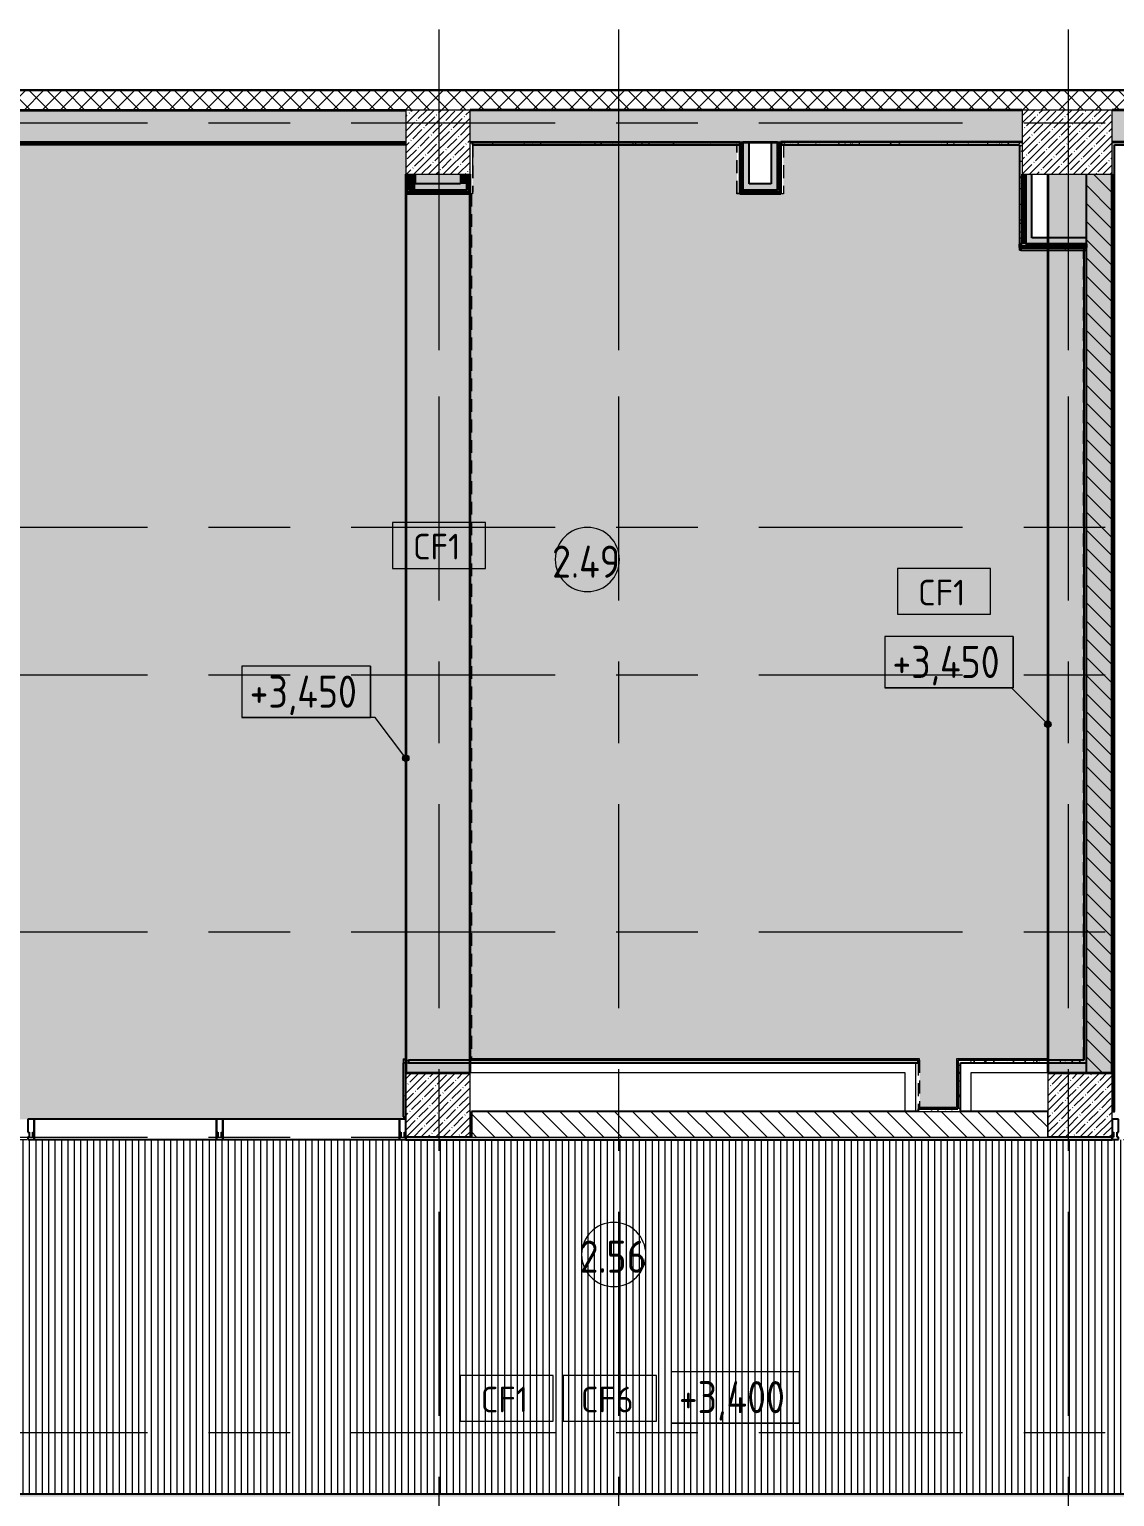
# Model space of a CAD drawing. Header units: millimetres. Extents: x 81663 to 277412, y -8553 to 29000.
# Drawn here: x 102618 to 111071, y 10600 to 22028 of the extents above; entities that cross this region are included whole.
import ezdxf

# ---------------------------------------------------------------- set-up
doc = ezdxf.new("R2010")
doc.units = ezdxf.units.MM
doc.linetypes.add('200_ШТРИХ__ш1_п0_6_', pattern=[160, 100, -60])
doc.linetypes.add('Осевая', pattern=[3175, 635, -476.25, 1587.5, -476.25])
for name, color, linetype, lineweight in [('A-AREA-IDEN', 7, 'Continuous', 9), ('A-CLNG-IDEN', 7, 'Continuous', 9), ('A-DETL-MBND', 7, '200_ШТРИХ__ш1_п0_6_', 9), ('A-DETL-MBND-1', 7, 'Continuous', 9), ('A-FLOR', 7, 'Continuous', 9), ('A-FLOR-1', 7, 'Continuous', 35), ('A-GLAZ-CWMG', 7, 'Continuous', 9), ('A-GLAZ-CWMG-1', 7, 'Continuous', 25), ('A-WALL', 7, 'Continuous', 9), ('G-ANNO-DIMS', 7, 'Continuous', 9), ('I-WALL', 7, 'Continuous', 9), ('S-COLS', 7, 'Continuous', 9), ('Оси', 7, 'Continuous', 9), ('Оси-2', 7, 'Осевая', 9)]:
    doc.layers.add(name, color=color, linetype=linetype, lineweight=lineweight)
for name, color, linetype, lineweight, true_color in [('A-WALL-1', 7, 'Continuous', 35, 0x3c3c3c), ('A-WALL-3', 7, 'Continuous', 25, 0x3c3c3c), ('A-WALL-FNSH-1', 7, 'Continuous', 13, 0x3c3c3c), ('A-WALL-FNSH-2', 7, 'Continuous', 9, 0x3c3c3c)]:
    doc.layers.add(name, color=color, linetype=linetype, lineweight=lineweight, true_color=true_color)
doc.styles.add('GOST Common', font='GOST_Common.ttf', dxfattribs={"width": 0.9, "height": 250})
doc.styles.add('GOST Common_1', font='GOST_Common.ttf', dxfattribs={"height": 200})
pattern_1 = [(45, (0, 0), (-57.024626, 57.024626), []), (45, (57.025, 0), (-57.024626, 57.024626), [100.806, -20.161, 3.353, -16.808])]
pattern_2 = [(135, (0, 0), (-70.71068, -70.71068), [])]
pattern_3 = [(0, (0, 0), (121.92, 30.48), [10.058, -81.382, 10.058, -81.382, -487.68]), (0, (0, 0), (121.92, 30.48), [-182.88, 10.058, -172.822, 10.058, -81.382, -213.36]), (0, (0, 0), (121.92, 30.48), [-457.2, 10.058, -50.902, 10.058, -142.342]), (120, (45.72, 15.24), (-87.356454, 90.345817), [10.058, -81.382, 10.058, -81.382, -487.68]), (120, (45.72, 15.24), (-87.356454, 90.345817), [-182.88, 10.058, -172.822, 10.058, -81.382, -213.36]), (120, (45.72, 15.24), (-87.356454, 90.345817), [-457.2, 10.058, -50.902, 10.058, -142.342]), (240, (60.96, 76.2), (-34.563546, -120.825817), [10.058, -81.382, 10.058, -81.382, -487.68]), (240, (60.96, 76.2), (-34.563546, -120.825817), [-182.88, 10.058, -172.822, 10.058, -81.382, -213.36]), (240, (60.96, 76.2), (-34.563546, -120.825817), [-457.2, 10.058, -50.902, 10.058, -142.342])]
pattern_4 = [(45, (0, 0), (-106.06602, 106.06602), []), (135, (0, 0), (-106.06602, -106.06602), [])]

# ---------------------------------------------------------------- blocks, each defined once
blk = doc.blocks.new('BSC_Колонна _Прямоугольная - 500х500-23282986-План потолков с обозначением видов отделки и геометрии 2 этажа в осях 23-33')
at = {"layer": 'S-COLS'}
h = blk.add_hatch(dxfattribs=at)
h.set_pattern_fill('FP_11', color=256, style=0, pattern_type=2)
h.set_pattern_definition([(45, (-105800, -21150), (-57.024626, 57.024626), []), (45, (-105742.975, -21150), (-57.024626, 57.024626), [100.806, -20.161, 3.353, -16.808])])
h.paths.add_polyline_path([(-250, -250), (250, -250), (250, 250), (-250, 250), (-250, 113)])
for p, q in [((250, 250), (-250, 250)), ((-250, 250), (-250, -250)), ((250, -250), (250, 250)), ((-250, -250), (250, -250))]:
    blk.add_line(p, q, dxfattribs=at)
blk = doc.blocks.new('BSC_Колонна _Прямоугольная - 700х500-V3-План потолков с обозначением видов отделки и геометрии 2 этажа в осях 23-33')
at = {"layer": 'S-COLS'}
h = blk.add_hatch(dxfattribs=at)
h.set_pattern_fill('FP_13', color=256, style=0, pattern_type=2)
h.set_pattern_definition([(45, (-110700, -21150), (-57.024626, 57.024626), []), (45, (-110642.975, -21150), (-57.024626, 57.024626), [100.806, -20.161, 3.353, -16.808])])
h.paths.add_polyline_path([(-350, -250), (350, -250), (350, 250), (-350, 250)])
for p, q in [((350, 250), (-350, 250)), ((-350, 250), (-350, -250)), ((350, -250), (350, 250)), ((-350, -250), (350, -250))]:
    blk.add_line(p, q, dxfattribs=at)
blk = doc.blocks.new('Прямоугольный импост - Импост структурный с накладкой - 160мм Темный-32426886-План потолков с обозначением видов отделки и геометрии 2 этажа в осях 23-33')
at = {"layer": 'A-GLAZ-CWMG-1'}
for p, q in [((105500, 13540), (104125, 13540)), ((104125, 13540), (104125, 13440)), ((105500, 13440), (105500, 13540)), ((104125, 13440), (104125, 13400)), ((104125, 13400), (104125, 13383)), ((104125, 13383), (105500, 13383)), ((105500, 13400), (105500, 13440)), ((105500, 13383), (105500, 13400))]:
    blk.add_line(p, q, dxfattribs=at)
blk = doc.blocks.new('Прямоугольный импост - Импост структурный с накладкой - 160мм Темный-32427021-План потолков с обозначением видов отделки и геометрии 2 этажа в осях 23-33')
at = {"layer": 'A-GLAZ-CWMG-1'}
for p, q in [((104075, 13540), (102655, 13540)), ((102655, 13540), (102655, 13440)), ((104075, 13440), (104075, 13540)), ((102655, 13440), (102655, 13400)), ((102655, 13400), (102655, 13383)), ((102655, 13383), (104075, 13383)), ((104075, 13400), (104075, 13440)), ((104075, 13383), (104075, 13400))]:
    blk.add_line(p, q, dxfattribs=at)
blk = doc.blocks.new('Прямоугольный импост - Импост структурный с накладкой - 160мм Темный-32426407-План потолков с обозначением видов отделки и геометрии 2 этажа в осях 23-33')
at = {"layer": 'A-GLAZ-CWMG-1'}
for p, q in [((-50, 0), (-50, 17)), ((-50, 17), (0, 17)), ((-40, 0), (-50, 0)), ((-40, -40), (-40, 0)), ((0, 0), (-10, 0)), ((-10, 0), (-10, -40)), ((0, 17), (0, 0)), ((-50, -140), (-50, -40)), ((-50, -40), (-40, -40)), ((-10, -40), (0, -40)), ((0, -40), (0, -140)), ((0, -140), (-50, -140))]:
    blk.add_line(p, q, dxfattribs=at)
blk = doc.blocks.new('Прямоугольный импост - Импост структурный с накладкой - 160мм Темный-32426293-План потолков с обозначением видов отделки и геометрии 2 этажа в осях 23-33')
at = {"layer": 'A-GLAZ-CWMG-1'}
for p, q in [((-25, 0), (-25, 17)), ((-25, 17), (25, 17)), ((-15, 0), (-25, 0)), ((-15, -40), (-15, 0)), ((25, 0), (15, 0)), ((15, 0), (15, -40)), ((25, 17), (25, 0)), ((-25, -140), (-25, -40)), ((-25, -40), (-15, -40)), ((15, -40), (25, -40)), ((25, -40), (25, -140)), ((25, -140), (-25, -140))]:
    blk.add_line(p, q, dxfattribs=at)
blk = doc.blocks.new('Прямоугольный импост - Импост структурный с накладкой - 160мм Темный-32428323-План потолков с обозначением видов отделки и геометрии 2 этажа в осях 23-33')
at = {"layer": 'A-GLAZ-CWMG-1'}
for p, q in [((-50, 40), (-50, 140)), ((-50, 140), (0, 140)), ((0, 140), (0, 40)), ((-40, 40), (-50, 40)), ((-50, -17), (-50, 0)), ((-50, 0), (-40, 0)), ((-40, 0), (-40, 40)), ((-10, 40), (-10, 0)), ((0, 40), (-10, 40)), ((-10, 0), (0, 0)), ((0, 0), (0, -17)), ((0, -17), (-50, -17))]:
    blk.add_line(p, q, dxfattribs=at)
blk = doc.blocks.new('Марка_Помещения - Номер-25198446-План потолков с обозначением видов отделки и геометрии 2 этажа в осях 23-33')
at = {"layer": 'A-AREA-IDEN'}
for start, end in [(360, 180), (180, 360)]:
    blk.add_arc((0, 0), 2.5, start, end, dxfattribs=at)
blk = doc.blocks.new('М_потолков - Марка_ Имя типа-25382930-План потолков с обозначением видов отделки и геометрии 2 этажа в осях 23-33')
at = {"layer": 'A-CLNG-IDEN'}
for p, q in [((3.625, 1.984375), (-3.625, 1.984375)), ((-3.625, 1.984375), (-3.625, -1.59375)), ((3.625, -1.59375), (3.625, 1.984375)), ((-3.625, -1.59375), (3.625, -1.59375))]:
    blk.add_line(p, q, dxfattribs=at)
blk = doc.blocks.new('Высотные отметки - 10х4_h_-17668695-План потолков с обозначением видов отделки и геометрии 2 этажа в осях 23-33')
at = {"layer": 'G-ANNO-DIMS'}
for p, q in [((-5, 4), (-5, 0)), ((5, 4), (-5, 4)), ((5, 4), (-5, 4)), ((-5, 4), (-5, 0)), ((5, 4), (5, 0)), ((5, 0), (5, 4)), ((5, 0), (-5, 0)), ((-5, 0), (5, 0))]:
    blk.add_line(p, q, dxfattribs=at)

msp = doc.modelspace()

# ---------------------------------------------------------------- hatches: boundary and pattern name
at = {"layer": 'A-DETL-MBND'}
h = msp.add_hatch(dxfattribs=at)
h.set_pattern_fill('FP_20', color=256, style=0, pattern_type=2)
h.set_pattern_definition([(90, (120019.74, 2935.26), (-50, 3e-15), [])])
h.paths.add_polyline_path([(120776.3, 10621), (121189, 10621), (121189, 12429), (120359, 12429), (120359, 13379), (98721, 13379), (98721, 11736.4), (98756.1, 11605.8), (98721, 11605.7), (98721, 11341), (98984.8, 11341), (98984.7, 11377.4), (99120, 11341), (100830, 11341), (100830, 10621), (118188.1, 10621)])
at = {"layer": 'A-DETL-MBND-1'}
h = msp.add_hatch(color=256, dxfattribs=at)
h.paths.add_polyline_path([(105247.6, 13540), (105550, 13540), (105550, 13557), (105530, 13557), (105530, 13980), (105550, 13980), (105549, 14000), (105530, 14000), (105530, 14011), (105549, 14011), (105550, 21129), (101171, 21129), (101171, 20749), (100820, 20749), (100820, 13920), (101121, 13920), (101121, 13540), (104125, 13540)])
h.paths.add_polyline_path([(109839, 13631), (109839, 14011), (110550, 14011), (110550, 20308), (110330, 20308), (110329, 21129), (108491, 21129), (108490, 20749), (108130, 20749), (108130, 21129), (106070, 21129), (106070, 20749), (106060, 20749), (106060, 14011), (109551, 14011), (109551, 13631), (109833, 13631)])
h = msp.add_hatch(color=256, dxfattribs=at)
h.paths.add_polyline_path([(110830, 14000), (110830, 20308), (110550, 20308), (110550, 14000)])
h.paths.add_polyline_path([(105570, 14000), (106050, 14000), (106050, 20749), (105550, 20749), (105550, 14000), (105557.1, 14000)])
at = {"layer": 'A-FLOR'}
h = msp.add_hatch(dxfattribs=at)
h.set_pattern_fill('FP_1', color=256, style=0, pattern_type=2)
h.set_pattern_definition(pattern_1)
h.paths.add_polyline_path([(98213.3, 11120), (100589, 11120), (100589, 11320), (99040.9, 11320), (98984.8, 11304.9), (98984.7, 11320), (98213.2, 11320), (98213.3, 11304.6), (98155.7, 11320), (97639, 11320), (97639, 11120), (98078, 11120)])
h.paths.add_polyline_path([(115600.4, 13900), (116100.4, 13900), (116100.4, 20900), (115600.4, 20900), (115600.4, 16568.1)])
h.paths.add_polyline_path([(110550, 13900), (111050, 13900), (111050, 20900), (110550, 20900), (110550, 14481.3)])
h.paths.add_polyline_path([(105550, 13900), (106050, 13900), (106050, 20900), (105550, 20900), (105550, 16568.1)])
at = {"layer": 'A-WALL'}
h = msp.add_hatch(dxfattribs=at)
h.set_pattern_fill('FP_2', color=256, style=0, pattern_type=2)
h.set_pattern_definition([(45, (0, 0), (-70.71068, 70.71068), []), (135, (0, 0), (-70.71068, -70.71068), [])])
h.paths.add_polyline_path([(125080, 21400), (125230, 21400), (125230, 21550), (96610, 21550), (96610, 21400), (123364.4, 21400)])
h.paths.add_polyline_path([(93060, 21400), (93310, 21400), (93310, 21550), (93060, 21550)])
at = {"layer": 'G-ANNO-DIMS'}
h = msp.add_hatch(color=256, dxfattribs=at)
edge = h.paths.add_edge_path()
edge.add_arc((110550, 16615.7), 25, 0, 360)
h = msp.add_hatch(color=256, dxfattribs=at)
edge = h.paths.add_edge_path()
edge.add_arc((105549, 16351.6), 25, 0, 360)
at = {"layer": 'I-WALL'}
h = msp.add_hatch(dxfattribs=at)
h.set_pattern_fill('FP_1', color=256, style=0, pattern_type=2)
h.set_pattern_definition(pattern_1)
h.paths.add_polyline_path([(121210, 21150), (121210, 21400), (120850, 21400), (120850, 21150)])
h.paths.add_polyline_path([(119482.2, 21150), (120150, 21150), (120150, 21400), (116100.4, 21400), (116100.4, 21150), (118835.2, 21150)])
h.paths.add_polyline_path([(100560, 21150), (100580, 21150), (100580, 21400), (100560, 21400)])
h.paths.add_polyline_path([(115600.4, 21150), (115600, 21400), (111050, 21400), (111050, 21150), (115600, 21150)])
h.paths.add_polyline_path([(110330, 21150), (110350, 21150), (110350, 21400), (106050, 21400), (106050, 21150), (109129.8, 21150)])
h.paths.add_polyline_path([(105550, 21150), (105550, 21400), (100800, 21400), (100800, 21150), (105247.6, 21150)])
h = msp.add_hatch(dxfattribs=at)
h.set_pattern_fill('FP_17', color=256, style=0, pattern_type=2)
h.set_pattern_definition(pattern_3)
h.paths.add_polyline_path([(105550, 21130), (105550, 21150), (101170, 21150), (101171, 21130), (105247.6, 21130)])
h = msp.add_hatch(dxfattribs=at)
h.set_pattern_fill('FP_17', color=256, style=0, pattern_type=2)
h.set_pattern_definition(pattern_3)
h.paths.add_polyline_path([(108130.5, 21130), (108150, 21130), (108150, 21150), (106070, 21150), (106071, 21130), (107835.7, 21130)])
h = msp.add_hatch(dxfattribs=at)
h.set_pattern_fill('FP_26', color=256, style=0, pattern_type=2)
h.set_pattern_definition(pattern_4)
h.paths.add_polyline_path([(108162.5, 20749), (108162.5, 21150), (108150, 21150), (108150, 20749), (108159.2, 20749)])
h = msp.add_hatch(dxfattribs=at)
h.set_pattern_fill('FP_26', color=256, style=0, pattern_type=2)
h.set_pattern_definition(pattern_4)
h.paths.add_polyline_path([(108175, 20761.5), (108175, 21150), (108162.5, 21150), (108162.5, 20761.5)])
for points in [[(108225, 20774), (108225, 21150), (108175, 21150), (108175, 20774)], [(108445, 20824), (108445, 21150), (108395, 21150), (108395, 20824)], [(105625, 20774), (105625, 20900), (105575, 20900), (105575, 20774)], [(105625, 20774), (106025, 20774), (106025, 20824), (105625, 20824)], [(106025, 20824), (106025, 20900), (105975, 20900), (105975, 20824)], [(108225, 20774), (108445, 20774), (108445, 20824), (108225, 20824)], [(110425, 20404), (110425, 20900), (110375, 20900), (110375, 20404), (110423.8, 20404)]]:
    msp.add_hatch(color=256, dxfattribs=at).paths.add_polyline_path(points)
h = msp.add_hatch(dxfattribs=at)
h.set_pattern_fill('FP_26', color=256, style=0, pattern_type=2)
h.set_pattern_definition(pattern_4)
h.paths.add_polyline_path([(108445, 20774), (108457.5, 20774), (108457.5, 21150), (108445, 21150), (108445, 20824)])
h = msp.add_hatch(dxfattribs=at)
h.set_pattern_fill('FP_26', color=256, style=0, pattern_type=2)
h.set_pattern_definition(pattern_4)
h.paths.add_polyline_path([(108457.5, 20761.5), (108470, 20761.5), (108470, 21150), (108457.5, 21150), (108457.5, 20774)])
h = msp.add_hatch(dxfattribs=at)
h.set_pattern_fill('FP_17', color=256, style=0, pattern_type=2)
h.set_pattern_definition(pattern_3)
h.paths.add_polyline_path([(110330, 21130), (110330, 21150), (108470, 21150), (108470, 21130), (109129.8, 21130)])
h = msp.add_hatch(dxfattribs=at)
h.set_pattern_fill('FP_17', color=256, style=0, pattern_type=2)
h.set_pattern_definition(pattern_3)
h.paths.add_polyline_path([(110330, 20404), (110350, 20404), (110350, 21150), (110330, 21150), (110330, 20741.7)])
h = msp.add_hatch(dxfattribs=at)
h.set_pattern_fill('FP_17', color=256, style=0, pattern_type=2)
h.set_pattern_definition(pattern_3)
h.paths.add_polyline_path([(115580.4, 21130), (115580.4, 21150), (111050, 21150), (111050, 21130), (114953, 21130)])
h = msp.add_hatch(dxfattribs=at)
h.set_pattern_fill('FP_17', color=256, style=0, pattern_type=2)
h.set_pattern_definition(pattern_3)
h.paths.add_polyline_path([(111070, 13600), (111070, 21130), (111050, 21130), (111050, 13600)])
h = msp.add_hatch(dxfattribs=at)
h.set_pattern_fill('FP_26', color=256, style=0, pattern_type=2)
h.set_pattern_definition(pattern_4)
h.paths.add_polyline_path([(105562.5, 20749), (105562.5, 20900), (105550, 20900), (105550, 20749)])
h = msp.add_hatch(dxfattribs=at)
h.set_pattern_fill('FP_26', color=256, style=0, pattern_type=2)
h.set_pattern_definition(pattern_4)
h.paths.add_polyline_path([(105575, 20761.5), (105575, 20900), (105562.5, 20900), (105562.5, 20761.5)])
h = msp.add_hatch(dxfattribs=at)
h.set_pattern_fill('FP_26', color=256, style=0, pattern_type=2)
h.set_pattern_definition(pattern_4)
h.paths.add_polyline_path([(106037.5, 20774), (106037.5, 20900), (106025, 20900), (106025, 20774)])
h = msp.add_hatch(dxfattribs=at)
h.set_pattern_fill('FP_26', color=256, style=0, pattern_type=2)
h.set_pattern_definition(pattern_4)
h.paths.add_polyline_path([(106050, 20761.5), (106050, 20900), (106037.5, 20900), (106037.5, 20761.5)])
h = msp.add_hatch(dxfattribs=at)
h.set_pattern_fill('FP_26', color=256, style=0, pattern_type=2)
h.set_pattern_definition(pattern_4)
h.paths.add_polyline_path([(110350, 20354), (110362.5, 20354), (110362.5, 20900), (110350, 20900), (110350, 20404)])
h = msp.add_hatch(dxfattribs=at)
h.set_pattern_fill('FP_26', color=256, style=0, pattern_type=2)
h.set_pattern_definition(pattern_4)
h.paths.add_polyline_path([(110362.5, 20354), (110375, 20354), (110375, 20900), (110362.5, 20900), (110362.5, 20404)])
h = msp.add_hatch(dxfattribs=at)
h.set_pattern_fill('FP_3', color=256, style=0, pattern_type=2)
h.set_pattern_definition(pattern_2)
h.paths.add_polyline_path([(110850, 13900), (111050, 13900), (111050, 20900), (110850, 20900), (110850, 14481.3)])
h = msp.add_hatch(dxfattribs=at)
h.set_pattern_fill('FP_26', color=256, style=0, pattern_type=2)
h.set_pattern_definition(pattern_4)
h.paths.add_polyline_path([(105575, 20749), (106050, 20749), (106050, 20761.5), (105562.5, 20761.5), (105562.5, 20749)])
h = msp.add_hatch(dxfattribs=at)
h.set_pattern_fill('FP_26', color=256, style=0, pattern_type=2)
h.set_pattern_definition(pattern_4)
h.paths.add_polyline_path([(105625, 20761.5), (106037.5, 20761.5), (106037.5, 20774), (105575, 20774), (105575, 20761.5)])
h = msp.add_hatch(dxfattribs=at)
h.set_pattern_fill('FP_26', color=256, style=0, pattern_type=2)
h.set_pattern_definition(pattern_4)
h.paths.add_polyline_path([(108470, 20749), (108470, 20761.5), (108162.5, 20761.5), (108162.5, 20749), (108225, 20749)])
h = msp.add_hatch(dxfattribs=at)
h.set_pattern_fill('FP_26', color=256, style=0, pattern_type=2)
h.set_pattern_definition(pattern_4)
h.paths.add_polyline_path([(108175, 20761.5), (108457.5, 20761.5), (108457.5, 20774), (108175, 20774)])
h = msp.add_hatch(color=256, dxfattribs=at)
h.paths.add_polyline_path([(110330, 20354), (110350, 20354), (110350, 20404), (110330, 20404)])
h.paths.add_polyline_path([(110850, 20354), (110850, 20404), (110375, 20404), (110375, 20354), (110423.8, 20354)])
h = msp.add_hatch(dxfattribs=at)
h.set_pattern_fill('FP_26', color=256, style=0, pattern_type=2)
h.set_pattern_definition(pattern_4)
h.paths.add_polyline_path([(110850, 20341.5), (110850, 20354), (110330, 20354), (110330, 20341.5), (110423.8, 20341.5)])
h = msp.add_hatch(dxfattribs=at)
h.set_pattern_fill('FP_26', color=256, style=0, pattern_type=2)
h.set_pattern_definition(pattern_4)
h.paths.add_polyline_path([(110830, 20329), (110850, 20329), (110850, 20341.5), (110330, 20341.5), (110330, 20329), (110423.8, 20329)])
h = msp.add_hatch(dxfattribs=at)
h.set_pattern_fill('FP_17', color=256, style=0, pattern_type=2)
h.set_pattern_definition(pattern_3)
h.paths.add_polyline_path([(110850, 20309), (110850, 20329), (110340, 20329), (110340, 20309), (110423.8, 20309)])
h = msp.add_hatch(dxfattribs=at)
h.set_pattern_fill('FP_17', color=256, style=0, pattern_type=2)
h.set_pattern_definition(pattern_3)
h.paths.add_polyline_path([(110850, 13980), (110850, 20329), (110830, 20329), (110830, 13980)])
h = msp.add_hatch(dxfattribs=at)
h.set_pattern_fill('FP_17', color=256, style=0, pattern_type=2)
h.set_pattern_definition(pattern_3)
h.paths.add_polyline_path([(105550, 13557), (105550, 13980), (105530, 13980), (105530, 13557)])
h = msp.add_hatch(dxfattribs=at)
h.set_pattern_fill('FP_17', color=256, style=0, pattern_type=2)
h.set_pattern_definition(pattern_3)
h.paths.add_polyline_path([(109540, 13980), (109540, 14000), (105570, 14000), (105570, 13980), (107835.7, 13980)])
h = msp.add_hatch(dxfattribs=at)
h.set_pattern_fill('FP_17', color=256, style=0, pattern_type=2)
h.set_pattern_definition(pattern_3)
h.paths.add_polyline_path([(109850, 13600), (109870, 13600), (109870, 14000), (109850, 14000), (109850, 13620)])
h = msp.add_hatch(dxfattribs=at)
h.set_pattern_fill('FP_17', color=256, style=0, pattern_type=2)
h.set_pattern_definition(pattern_3)
h.paths.add_polyline_path([(110830, 13980), (110830, 14000), (109870, 14000), (109870, 13980), (110423.8, 13980)])
h = msp.add_hatch(dxfattribs=at)
h.set_pattern_fill('FP_3', color=256, style=0, pattern_type=2)
h.set_pattern_definition(pattern_2)
h.paths.add_polyline_path([(110550, 13400), (110550, 13600), (106060, 13600), (106060, 13400), (110423.8, 13400)])
h = msp.add_hatch(dxfattribs=at)
h.set_pattern_fill('FP_17', color=256, style=0, pattern_type=2)
h.set_pattern_definition(pattern_3)
h.paths.add_polyline_path([(109540, 13600), (109850, 13600), (109850, 13620), (109540, 13620)])
h = msp.add_hatch(dxfattribs=at)
h.set_pattern_fill('FP_17', color=256, style=0, pattern_type=2)
h.set_pattern_definition(pattern_3)
h.paths.add_polyline_path([(110423.8, 13380), (111050.5, 13380), (111050.5, 13400), (105549.5, 13400), (105549.5, 13380), (107835.7, 13380)])
h = msp.add_hatch(dxfattribs=at)
h.set_pattern_fill('FP_17', color=256, style=0, pattern_type=2)
h.set_pattern_definition(pattern_3)
h.paths.add_polyline_path([(120776.3, 10600), (121190, 10600), (121190, 10620), (100809, 10620), (100809, 10600), (119330, 10600)])
at = {"layer": 'S-COLS'}
h = msp.add_hatch(dxfattribs=at)
h.set_pattern_fill('FP_1', color=256, style=0, pattern_type=2)
h.set_pattern_definition(pattern_1)
h.paths.add_polyline_path([(105550, 13400), (106050, 13400), (106050, 13900), (105550, 13900)])
h = msp.add_hatch(dxfattribs=at)
h.set_pattern_fill('FP_1', color=256, style=0, pattern_type=2)
h.set_pattern_definition(pattern_1)
h.paths.add_polyline_path([(110550, 13400), (111050, 13400), (111050, 13900), (110550, 13900), (110550, 13437.9)])

# ---------------------------------------------------------------- linework, layer by layer
at = {"layer": 'A-DETL-MBND'}
for p, q in [((105550, 21129), (101171, 21129)), ((105549, 21130), (105549, 14000)), ((108130, 21129), (106069.9, 21129)), ((106070, 21130), (106070, 20748)), ((106071, 21129), (106070, 21129)), ((106071, 21129), (106071, 20759.5)), ((108130, 21129), (108129, 21129)), ((108129, 20748), (108129, 21129)), ((108130, 20749), (108130, 21130)), ((108490, 21130), (108490, 20749)), ((110330, 21129), (108490, 21129)), ((108491, 21129), (108491, 20748)), ((108491, 21129), (108491, 20754)), ((106050, 20749), (106070, 20749)), ((106050, 14000), (106050, 20749)), ((106070, 20748), (106050, 20748)), ((106060, 20749), (106060, 14011)), ((106071, 20759.5), (106070, 20759.5)), ((108491, 20748), (108129, 20748)), ((108150, 20749), (108130, 20749)), ((108470, 20749), (108490, 20749)), ((110330, 20308), (110330, 20329)), ((110830, 20308), (110330, 20308)), ((110550, 20308), (110550, 14000)), ((110829, 14001), (110829, 20309)), ((105529, 13557), (105529, 14011)), ((105530, 14011), (105529, 14011)), ((105530, 14011), (105530, 13980)), ((105550, 14000), (105570, 14000)), ((105550, 13980), (105550, 14000)), ((109540, 13980), (109540, 13620)), ((109551, 14000), (109551, 13631)), ((110830, 14001), (110829, 14001)), ((111070, 13600), (111071, 13600)), ((105530, 13557), (105529, 13557)), ((120359, 13379), (98721, 13379)), ((105550, 13379), (105550, 13380)), ((108320, 13379), (105550, 13379)), ((111050, 13379.5), (108320, 13379.5)), ((108320, 13379), (108320, 13379.5)), ((100830, 10621), (121189, 10621))]:
    msp.add_line(p, q, dxfattribs=at)
at = {"layer": 'A-FLOR'}
for p, q in [((105625, 20900), (105975, 20900)), ((110550, 20900), (110850, 20900))]:
    msp.add_line(p, q, dxfattribs=at)
at = {"layer": 'A-FLOR-1'}
for p, q in [((110550, 20900), (110550, 13900)), ((111050, 13900), (111050, 20900)), ((105550, 20749), (105550, 13900)), ((106050, 13900), (106050, 20749)), ((105550, 13900), (106050, 13900)), ((110550, 13900), (111050, 13900))]:
    msp.add_line(p, q, dxfattribs=at)
at = {"layer": 'A-WALL'}
for p, q in [((125230, 21550), (96610, 21550)), ((108175, 21150), (108150, 21150)), ((108162.5, 20761.5), (108162.5, 21150)), ((108470, 21150), (108445, 21150)), ((108457.5, 21150), (108457.5, 20761.5)), ((105562.5, 20761.5), (105562.5, 20900)), ((106037.5, 20900), (106037.5, 20761.5)), ((110362.5, 20900), (110362.5, 20354)), ((106037.5, 20761.5), (105562.5, 20761.5)), ((108457.5, 20761.5), (108162.5, 20761.5)), ((110330, 20404), (110350, 20404)), ((110850, 20341.5), (110330, 20341.5)), ((109540, 13600), (109870, 13600)), ((110550, 13400), (110550, 13600)), ((106060, 13400), (110550, 13400))]:
    msp.add_line(p, q, dxfattribs=at)
at = {"layer": 'A-WALL-1'}
for p, q in [((100560, 21400), (105550, 21400)), ((110350, 21400), (106050, 21400)), ((115600, 21400), (111050, 21400)), ((101150, 21150), (105550, 21150)), ((106050, 21150), (108150, 21150)), ((108150, 21150), (108150, 20749)), ((108175, 21150), (108445, 21150)), ((108175, 20774), (108175, 21150)), ((108445, 21150), (108445, 20774)), ((110350, 21150), (108470, 21150)), ((108470, 20749), (108470, 21150)), ((115600, 21150), (111050, 21150)), ((105550, 20900), (105550, 20749)), ((105575, 20774), (105575, 20900)), ((106025, 20900), (106025, 20774)), ((106050, 20749), (106050, 20900)), ((110350, 20900), (110350, 20354)), ((110375, 20900), (110375, 20354)), ((105550, 20749), (106050, 20749)), ((106025, 20774), (105575, 20774)), ((108150, 20749), (108470, 20749)), ((108445, 20774), (108175, 20774)), ((110330, 20354), (110330, 20329)), ((110350, 20354), (110330, 20354)), ((110850, 20354), (110375, 20354)), ((110850, 20329), (110850, 20354)), ((110330, 20329), (110850, 20329))]:
    msp.add_line(p, q, dxfattribs=at)
at = {"layer": 'A-WALL-3'}
for p, q in [((106070, 21150), (106070, 21130)), ((108225, 20824), (108225, 21150)), ((108395, 21150), (108395, 20824)), ((105550, 21130), (101170, 21130)), ((106070, 21130), (108150, 21130)), ((108470, 21130), (110330, 21130)), ((110330, 21130), (110330, 20354)), ((111070, 21130), (115580.4, 21130)), ((111070, 13600), (111070, 21130)), ((105625, 20824), (105625, 20900)), ((105975, 20824), (105625, 20824)), ((105975, 20900), (105975, 20824)), ((108395, 20824), (108225, 20824)), ((110425, 20404), (110425, 20900)), ((110850, 13900), (110850, 20900)), ((110850, 20404), (110425, 20404)), ((110340, 20329), (110340, 20309)), ((110340, 20309), (110850, 20309)), ((110830, 20329), (110830, 14000)), ((105550, 13980), (105530, 13980)), ((105530, 13980), (105530, 13557)), ((109540, 14000), (105570, 14000)), ((105570, 14000), (105570, 13980)), ((105570, 13980), (109540, 13980)), ((109540, 13980), (109540, 14000)), ((109850, 14000), (109850, 13620)), ((110830, 14000), (109850, 14000)), ((109870, 13600), (109870, 13980)), ((109870, 13980), (110850, 13980)), ((105550, 13557), (105550, 13900)), ((111050, 13900), (111050, 13600)), ((109540, 13600), (106060, 13600)), ((106060, 13600), (106060, 13400)), ((109540, 13620), (109540, 13600)), ((109540, 13620), (109850, 13620)), ((110550, 13600), (109870, 13600)), ((111050, 13600), (111070, 13600)), ((105530, 13557), (105550, 13557)), ((106060, 13400), (105549.5, 13400)), ((105549.5, 13400), (105549.5, 13380)), ((105549.5, 13380), (111050.5, 13380)), ((111050.5, 13400), (110550, 13400)), ((111050.5, 13380), (111050.5, 13400)), ((121190, 10620), (100829, 10620))]:
    msp.add_line(p, q, dxfattribs=at)
at = {"layer": 'A-WALL-FNSH-1'}
for p, q in [((125233, 21553), (96610, 21553)), ((101171, 21129), (105550, 21129)), ((106070, 21130), (106070, 20879.5)), ((106071, 20879.5), (106071, 21129)), ((106071, 21129), (108130.5, 21129)), ((108130.5, 21129), (108130.5, 21130)), ((108490, 21130), (108490, 21129)), ((108490, 21129), (110329, 21129)), ((110329, 21129), (110329, 20308)), ((106070, 20879.5), (106071, 20879.5)), ((110329, 20308), (110550, 20308)), ((110330, 20309), (110330, 20329)), ((110340, 20309), (110330, 20309)), ((109551, 14011), (106050, 14011)), ((109540, 14000), (109551, 14000)), ((109551, 14000), (109551, 14011)), ((110550, 14011), (109839, 14011)), ((109839, 14011), (109839, 13631)), ((109839, 13631), (109551, 13631)), ((109551, 13631), (109551, 13620))]:
    msp.add_line(p, q, dxfattribs=at)
at = {"layer": 'A-WALL-FNSH-2'}
msp.add_line((125238, 21558), (96610, 21558), dxfattribs=at)
at = {"layer": 'G-ANNO-DIMS'}
for p, q in [((110265.9, 16899.7), (109779.6, 16899.7)), ((110550, 16615.7), (110265.9, 16899.7)), ((105311.6, 16668.4), (104773.6, 16668.4)), ((105549, 16351.6), (105311.6, 16668.4))]:
    msp.add_line(p, q, dxfattribs=at)
for centre in [(110550, 16615.7), (105549, 16351.6)]:
    msp.add_circle(centre, 25, dxfattribs=at)
at = {"layer": 'I-WALL'}
for p, q in [((105530, 14011), (105530, 14000)), ((105530, 14011), (105549, 14011)), ((105549, 14000), (105530, 14000)), ((105550, 13980), (105570, 13980)), ((109520, 13980), (109520, 13600)), ((109440, 13900), (106050, 13900)), ((109440, 13600), (109440, 13900)), ((109950, 13900), (109950, 13600)), ((110550, 13900), (109950, 13900))]:
    msp.add_line(p, q, dxfattribs=at)
at = {"layer": 'S-COLS'}
for p, q in [((106050, 13900), (105550, 13900)), ((105550, 13900), (105550, 13400)), ((106050, 13400), (106050, 13900)), ((110850, 13900), (110550, 13900)), ((110550, 13900), (110550, 13600)), ((111050, 13900), (110850, 13900)), ((111050, 13400), (111050, 13900)), ((110550, 13600), (110550, 13400)), ((105550, 13400), (106050, 13400)), ((110550, 13400), (111050, 13400))]:
    msp.add_line(p, q, dxfattribs=at)
at = {"layer": 'Оси'}
for p, q in [((105810, 19528.3), (105810, 22028.3)), ((107210, 19528.3), (107210, 22028.3)), ((110710, 19528.3), (110710, 22028.3))]:
    msp.add_line(p, q, dxfattribs=at)
at = {"layer": 'Оси-2'}
for p, q in [((84962.9, 21300), (122580, 21300)), ((105810, 593.7), (105810, 19528.3)), ((107210, 593.7), (107210, 19528.3)), ((110710, 593.7), (110710, 19528.3)), ((84962.9, 18150), (122760, 18150)), ((84962.9, 17000), (122760, 17000)), ((84962.9, 15000), (122160, 15000)), ((84962.9, 13400), (119719, 13400)), ((84962.9, 11100), (120319, 11100))]:
    msp.add_line(p, q, dxfattribs=at)

# ---------------------------------------------------------------- block references
at = {"layer": 'A-AREA-IDEN', "xscale": 99.99999999999993, "yscale": 99.99999999999993, "zscale": 99.99999999999993}
for p in [(106963.9, 17898.8), (107169.1, 12485.7)]:
    msp.add_blockref('Марка_Помещения - Номер-25198446-План потолков с обозначением видов отделки и геометрии 2 этажа в осях 23-33', p, dxfattribs=at)
at = {"layer": 'A-CLNG-IDEN', "xscale": 99.99999999999993, "yscale": 99.99999999999993, "zscale": 99.99999999999993}
for p in [(105807.9, 17989.5), (109741.5, 17631.7), (106335.9, 11346.4), (107138.5, 11346.4)]:
    msp.add_blockref('М_потолков - Марка_ Имя типа-25382930-План потолков с обозначением видов отделки и геометрии 2 этажа в осях 23-33', p, dxfattribs=at)
at = {"layer": 'A-GLAZ-CWMG', "extrusion": (0, 0, -1), "rotation": 180}
for name, p in [('Прямоугольный импост - Импост структурный с накладкой - 160мм Темный-32426293-План потолков с обозначением видов отделки и геометрии 2 этажа в осях 23-33', (-102630, 13400)), ('Прямоугольный импост - Импост структурный с накладкой - 160мм Темный-32426293-План потолков с обозначением видов отделки и геометрии 2 этажа в осях 23-33', (-104100, 13400)), ('Прямоугольный импост - Импост структурный с накладкой - 160мм Темный-32426407-План потолков с обозначением видов отделки и геометрии 2 этажа в осях 23-33', (-105550, 13400))]:
    msp.add_blockref(name, p, dxfattribs=at)
at = {"layer": 'A-GLAZ-CWMG'}
for name in ['Прямоугольный импост - Импост структурный с накладкой - 160мм Темный-32427021-План потолков с обозначением видов отделки и геометрии 2 этажа в осях 23-33', 'Прямоугольный импост - Импост структурный с накладкой - 160мм Темный-32426886-План потолков с обозначением видов отделки и геометрии 2 этажа в осях 23-33']:
    msp.add_blockref(name, (0, 0), dxfattribs=at)
at = {"layer": 'A-GLAZ-CWMG', "extrusion": (0, 0, -1)}
msp.add_blockref('Прямоугольный импост - Импост структурный с накладкой - 160мм Темный-32428323-План потолков с обозначением видов отделки и геометрии 2 этажа в осях 23-33', (-111050.5, 13400), dxfattribs=at)
at = {"layer": 'G-ANNO-DIMS', "xscale": 99.99999999999993, "yscale": 99.99999999999993, "zscale": 99.99999999999993}
for p in [(109779.6, 16899.7), (104773.6, 16668.4), (108116.5, 11173.1)]:
    msp.add_blockref('Высотные отметки - 10х4_h_-17668695-План потолков с обозначением видов отделки и геометрии 2 этажа в осях 23-33', p, dxfattribs=at)
at = {"layer": 'S-COLS'}
for name, p in [('BSC_Колонна _Прямоугольная - 500х500-23282986-План потолков с обозначением видов отделки и геометрии 2 этажа в осях 23-33', (105800, 21150)), ('BSC_Колонна _Прямоугольная - 700х500-V3-План потолков с обозначением видов отделки и геометрии 2 этажа в осях 23-33', (110700, 21150))]:
    msp.add_blockref(name, p, dxfattribs=at)

# ---------------------------------------------------------------- texts
at = {"layer": 'A-AREA-IDEN', "char_height": 250, "attachment_point": 1, "style": 'GOST Common'}
for s, insert, width in [('2.49', (106689.2, 18007.3), 685.443), ('2.56', (106903.3, 12594.3), 663.797)]:
    msp.add_mtext(s, dxfattribs=dict(at, insert=insert, width=width))
at = {"layer": 'A-CLNG-IDEN', "char_height": 200, "attachment_point": 1, "style": 'GOST Common_1'}
for s, insert, width in [('CF1', (105605.1, 18099.2), 472.996), ('CF1', (109538.7, 17741.4), 472.996), ('CF1', (106133.1, 11456.2), 472.996), ('CF6', (106912.7, 11456.2), 529.114)]:
    msp.add_mtext(s, dxfattribs=dict(at, insert=insert, width=width))
at = {"layer": 'G-ANNO-DIMS', "char_height": 250, "width": 1055.976, "attachment_point": 1, "line_spacing_factor": 1.022761, "style": 'GOST Common'}
for s, insert in [('+3,450', (109339.6, 17226.5)), ('+3,450', (104333.6, 16995.1)), ('+3,400', (107676.5, 11499.9))]:
    msp.add_mtext(s, dxfattribs=dict(at, insert=insert))

doc.saveas('drawing.dxf')
